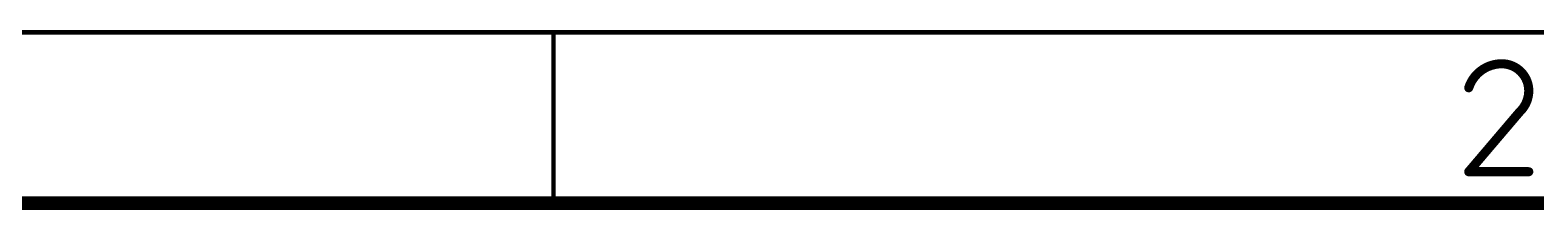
# Model space of a CAD drawing. Extents: x -56 to 205, y -3 to 177.
# Drawn here: x -21.61 to 11.94, y -2.69 to 1.32 of the extents above; entities that cross this region are included whole.
import ezdxf

# ---------------------------------------------------------------- set-up
doc = ezdxf.new("R2010")
doc.units = 0
doc.layers.add('94', color=14, linetype='CONTINUOUS')

msp = doc.modelspace()

# ---------------------------------------------------------------- linework, layer by layer
at = {"layer": '94'}
for points, const_width in [([(-52.07, 1.27), (200.66, 1.27)], 0.1), ([(-9.9483, -2.54), (-9.9483, 1.27)], 0.1), ([(11.5805, -0.5013), (10.4439, -1.8384)], 0.2032), ([(10.4439, -1.8384), (11.7811, -1.8384)], 0.2032), ([(-55.88, -2.54), (204.47, -2.54)], 0.3)]:
    msp.add_lwpolyline(points, dxfattribs=dict(at, const_width=const_width))
for points, const_width in [([(-9.9233, 1.27, 1), (-9.9733, 1.27)], 0.05), ([(11.1794, 0.5684, 0.3252), (10.4439, 0.0336)], 0.2032), ([(11.7811, -0.0333, 0.4142), (11.1794, 0.5684)], 0.2032), ([(11.1794, 0.6192, 1), (11.1794, 0.5176)], 0.1016), ([(11.1794, 0.5176, 1), (11.1794, 0.6192)], 0.1016), ([(10.3956, 0.0492, 1), (10.4923, 0.0179)], 0.1016), ([(11.5805, -0.5013, 0.2053), (11.7811, -0.0333)], 0.2032), ([(11.8319, -0.0333, 1), (11.7303, -0.0333)], 0.1016), ([(11.7303, -0.0333, 1), (11.8319, -0.0333)], 0.1016), ([(11.5455, -0.4645, 1), (11.6155, -0.5381)], 0.1016), ([(11.6192, -0.5342, 1), (11.5418, -0.4684)], 0.1016), ([(10.4439, -1.7876, 1), (10.4439, -1.8892)], 0.1016), ([(10.4052, -1.8055, 1), (10.4827, -1.8713)], 0.1016), ([(11.7811, -1.8892, 1), (11.7811, -1.7876)], 0.1016), ([(-9.9733, -2.54, 1), (-9.9233, -2.54)], 0.05)]:
    msp.add_lwpolyline(points, format="xyb", dxfattribs=dict(at, const_width=const_width))

doc.saveas('drawing.dxf')
